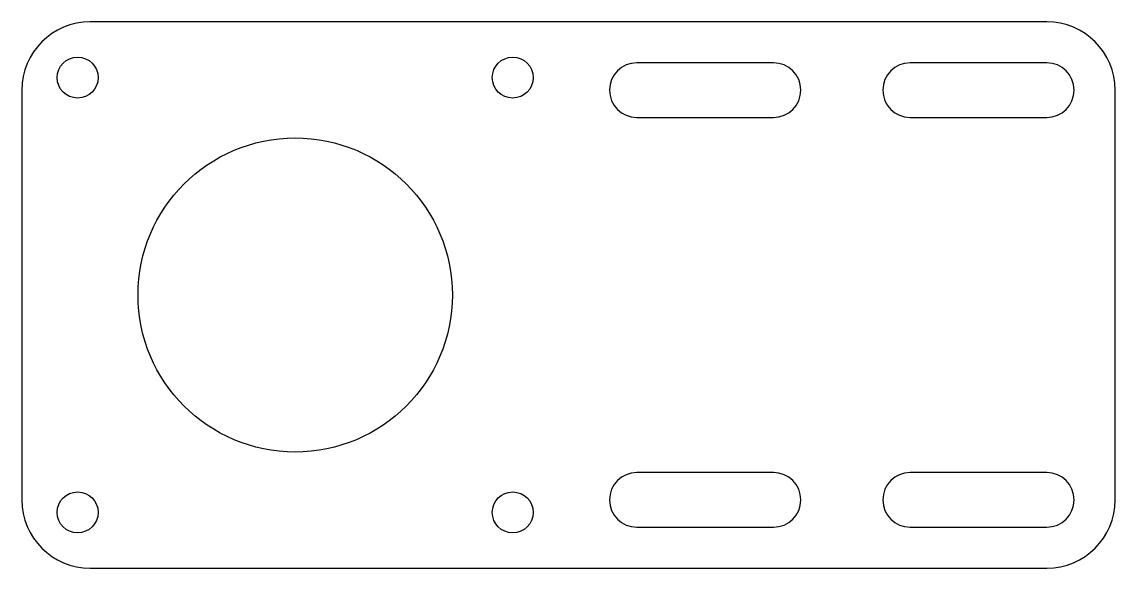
# Model space of a CAD drawing. Header units: millimetres. Extents: x -20 to 60, y -20 to 20.
import ezdxf

# ---------------------------------------------------------------- set-up
doc = ezdxf.new("R2010")
doc.units = ezdxf.units.MM

msp = doc.modelspace()

# ---------------------------------------------------------------- linework, layer by layer
at = {"color": 7, "linetype": 'Continuous', "lineweight": 25}
for p, q in [((55, 20), (-15, 20)), ((35, 17), (25, 17)), ((55, 17), (45, 17)), ((-20, 15), (-20, -15)), ((60, -15), (60, 15)), ((25, 13), (35, 13)), ((45, 13), (55, 13)), ((35, -13), (25, -13)), ((55, -13), (45, -13)), ((25, -17), (35, -17)), ((45, -17), (55, -17)), ((-15, -20), (55, -20))]:
    msp.add_line(p, q, dxfattribs=at)
for centre, radius in [((-15.922, 15.922), 1.5), ((15.922, 15.922), 1.5), ((0, 0), 11.5), ((-15.922, -15.922), 1.5), ((15.922, -15.922), 1.5)]:
    msp.add_circle(centre, radius, dxfattribs=at)
for centre, radius, start, end in [((-15, 15), 5, 90, 180), ((55, 15), 5, 0, 90), ((25, 15), 2, 90, 270), ((35, 15), 2, 270, 90), ((45, 15), 2, 90, 270), ((55, 15), 2, 270, 90), ((25, -15), 2, 90, 270), ((35, -15), 2, 270, 90), ((45, -15), 2, 90, 270), ((55, -15), 2, 270, 90), ((-15, -15), 5, 180, 270), ((55, -15), 5, 270, 0)]:
    msp.add_arc(centre, radius, start, end, dxfattribs=at)

doc.saveas('drawing.dxf')
